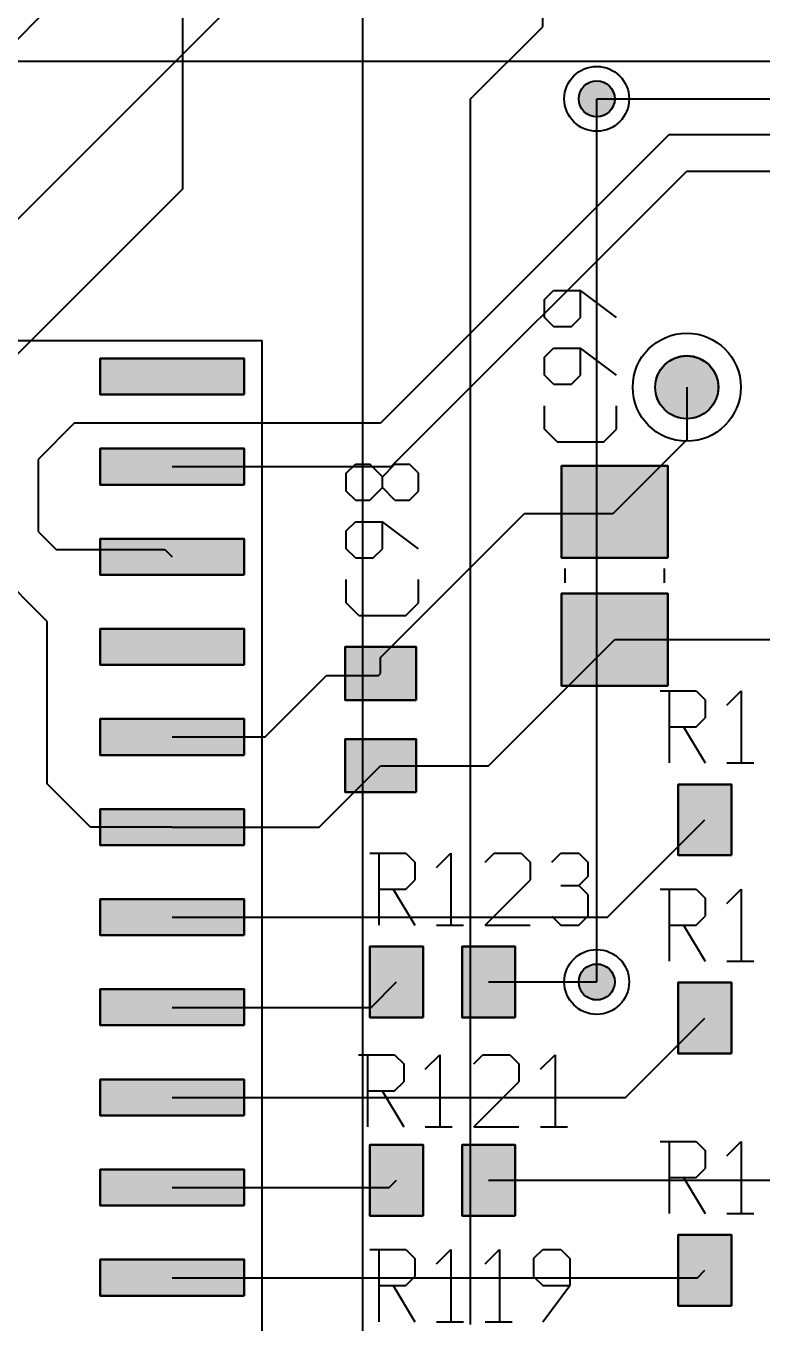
# Model space of a CAD drawing. Header units: millimetres. Extents: x 2 to 157, y 2 to 78.
# Drawn here: x 58.04 to 68.42, y 20.2 to 38.48 of the extents above; entities that cross this region are included whole.
import ezdxf

# ---------------------------------------------------------------- set-up
doc = ezdxf.new("R2010")
doc.units = ezdxf.units.MM
for name, color, linetype in [('bottom_copper', 7, 'Continuous'), ('drill_plated', 7, 'Continuous'), ('top_copper', 7, 'Continuous'), ('top_silk', 7, 'Continuous')]:
    doc.layers.add(name, color=color, linetype=linetype)

msp = doc.modelspace()

# ---------------------------------------------------------------- hatches: boundary and pattern name
at = {"layer": 'bottom_copper', "lineweight": 40}
for points in [[(66.34, 37.402), (66.325, 37.354), (66.302, 37.31), (66.27, 37.272), (66.232, 37.24), (66.188, 37.217), (66.14, 37.202), (66.091, 37.198), (66.041, 37.202), (65.994, 37.217), (65.95, 37.24), (65.911, 37.272), (65.88, 37.31), (65.856, 37.354), (65.842, 37.402), (65.837, 37.452), (65.842, 37.501), (65.856, 37.549), (65.88, 37.593), (65.911, 37.631), (65.95, 37.663), (65.994, 37.686), (66.041, 37.701), (66.091, 37.706), (66.14, 37.701), (66.188, 37.686), (66.232, 37.663), (66.27, 37.631), (66.302, 37.593), (66.325, 37.549), (66.34, 37.501), (66.345, 37.452), (66.34, 37.402)], [(67.797, 33.301), (67.771, 33.217), (67.73, 33.141), (67.675, 33.073), (67.608, 33.018), (67.531, 32.977), (67.448, 32.952), (67.361, 32.943), (67.274, 32.952), (67.191, 32.977), (67.114, 33.018), (67.046, 33.073), (66.991, 33.141), (66.95, 33.217), (66.925, 33.301), (66.916, 33.388), (66.925, 33.474), (66.95, 33.558), (66.991, 33.634), (67.046, 33.702), (67.114, 33.757), (67.191, 33.798), (67.274, 33.823), (67.361, 33.832), (67.448, 33.823), (67.531, 33.798), (67.608, 33.757), (67.675, 33.702), (67.73, 33.634), (67.771, 33.558), (67.797, 33.474), (67.805, 33.388), (67.797, 33.301)], [(66.34, 24.956), (66.325, 24.908), (66.302, 24.864), (66.27, 24.826), (66.232, 24.794), (66.188, 24.771), (66.14, 24.756), (66.091, 24.752), (66.041, 24.756), (65.994, 24.771), (65.95, 24.794), (65.911, 24.826), (65.88, 24.864), (65.856, 24.908), (65.842, 24.956), (65.837, 25.006), (65.842, 25.055), (65.856, 25.103), (65.88, 25.147), (65.911, 25.185), (65.95, 25.217), (65.994, 25.24), (66.041, 25.255), (66.091, 25.259), (66.14, 25.255), (66.188, 25.24), (66.232, 25.217), (66.27, 25.185), (66.302, 25.147), (66.325, 25.103), (66.34, 25.055), (66.345, 25.006), (66.34, 24.956)]]:
    msp.add_hatch(color=7, dxfattribs=at).paths.add_polyline_path(points, flags=0)
at = {"layer": 'drill_plated', "lineweight": 40}
for points in [[(66.34, 37.402), (66.325, 37.354), (66.302, 37.31), (66.27, 37.272), (66.232, 37.24), (66.188, 37.217), (66.14, 37.202), (66.091, 37.198), (66.041, 37.202), (65.994, 37.217), (65.95, 37.24), (65.911, 37.272), (65.88, 37.31), (65.856, 37.354), (65.842, 37.402), (65.837, 37.452), (65.842, 37.501), (65.856, 37.549), (65.88, 37.593), (65.911, 37.631), (65.95, 37.663), (65.994, 37.686), (66.041, 37.701), (66.091, 37.706), (66.14, 37.701), (66.188, 37.686), (66.232, 37.663), (66.27, 37.631), (66.302, 37.593), (66.325, 37.549), (66.34, 37.501), (66.345, 37.452), (66.34, 37.402)], [(67.797, 33.301), (67.771, 33.217), (67.73, 33.141), (67.675, 33.073), (67.608, 33.018), (67.531, 32.977), (67.448, 32.952), (67.361, 32.943), (67.274, 32.952), (67.191, 32.977), (67.114, 33.018), (67.046, 33.073), (66.991, 33.141), (66.95, 33.217), (66.925, 33.301), (66.916, 33.388), (66.925, 33.474), (66.95, 33.558), (66.991, 33.634), (67.046, 33.702), (67.114, 33.757), (67.191, 33.798), (67.274, 33.823), (67.361, 33.832), (67.448, 33.823), (67.531, 33.798), (67.608, 33.757), (67.675, 33.702), (67.73, 33.634), (67.771, 33.558), (67.797, 33.474), (67.805, 33.388), (67.797, 33.301)], [(66.34, 24.956), (66.325, 24.908), (66.302, 24.864), (66.27, 24.826), (66.232, 24.794), (66.188, 24.771), (66.14, 24.756), (66.091, 24.752), (66.041, 24.756), (65.994, 24.771), (65.95, 24.794), (65.911, 24.826), (65.88, 24.864), (65.856, 24.908), (65.842, 24.956), (65.837, 25.006), (65.842, 25.055), (65.856, 25.103), (65.88, 25.147), (65.911, 25.185), (65.95, 25.217), (65.994, 25.24), (66.041, 25.255), (66.091, 25.259), (66.14, 25.255), (66.188, 25.24), (66.232, 25.217), (66.27, 25.185), (66.302, 25.147), (66.325, 25.103), (66.34, 25.055), (66.345, 25.006), (66.34, 24.956)]]:
    msp.add_hatch(color=7, dxfattribs=at).paths.add_polyline_path(points, flags=0)
at = {"layer": 'top_copper', "lineweight": 40}
for points in [[(66.34, 37.402), (66.325, 37.354), (66.302, 37.31), (66.27, 37.272), (66.232, 37.24), (66.188, 37.217), (66.14, 37.202), (66.091, 37.198), (66.041, 37.202), (65.994, 37.217), (65.95, 37.24), (65.911, 37.272), (65.88, 37.31), (65.856, 37.354), (65.842, 37.402), (65.837, 37.452), (65.842, 37.501), (65.856, 37.549), (65.88, 37.593), (65.911, 37.631), (65.95, 37.663), (65.994, 37.686), (66.041, 37.701), (66.091, 37.706), (66.14, 37.701), (66.188, 37.686), (66.232, 37.663), (66.27, 37.631), (66.302, 37.593), (66.325, 37.549), (66.34, 37.501), (66.345, 37.452), (66.34, 37.402)], [(67.797, 33.301), (67.771, 33.217), (67.73, 33.141), (67.675, 33.073), (67.608, 33.018), (67.531, 32.977), (67.448, 32.952), (67.361, 32.943), (67.274, 32.952), (67.191, 32.977), (67.114, 33.018), (67.046, 33.073), (66.991, 33.141), (66.95, 33.217), (66.925, 33.301), (66.916, 33.388), (66.925, 33.474), (66.95, 33.558), (66.991, 33.634), (67.046, 33.702), (67.114, 33.757), (67.191, 33.798), (67.274, 33.823), (67.361, 33.832), (67.448, 33.823), (67.531, 33.798), (67.608, 33.757), (67.675, 33.702), (67.73, 33.634), (67.771, 33.558), (67.797, 33.474), (67.805, 33.388), (67.797, 33.301)], [(61.122, 33.285), (59.09, 33.285), (59.09, 33.792), (61.122, 33.792), (61.122, 33.285)], [(61.122, 32.014), (59.09, 32.014), (59.09, 32.523), (61.122, 32.523), (61.122, 32.014)], [(67.095, 30.981), (65.595, 30.981), (65.595, 32.281), (67.095, 32.281), (67.095, 30.981)], [(61.122, 30.744), (59.09, 30.744), (59.09, 31.253), (61.122, 31.253), (61.122, 30.744)], [(67.095, 29.181), (65.595, 29.181), (65.595, 30.482), (67.095, 30.482), (67.095, 29.181)], [(61.122, 29.474), (59.09, 29.474), (59.09, 29.983), (61.122, 29.983), (61.122, 29.474)], [(63.543, 28.979), (62.543, 28.979), (62.543, 29.728), (63.543, 29.728), (63.543, 28.979)], [(61.122, 28.204), (59.09, 28.204), (59.09, 28.712), (61.122, 28.712), (61.122, 28.204)], [(63.543, 27.679), (62.543, 27.679), (62.543, 28.428), (63.543, 28.428), (63.543, 27.679)], [(67.99, 26.792), (67.24, 26.792), (67.24, 27.791), (67.99, 27.791), (67.99, 26.792)], [(61.122, 26.934), (59.09, 26.934), (59.09, 27.442), (61.122, 27.442), (61.122, 26.934)], [(61.122, 25.665), (59.09, 25.665), (59.09, 26.172), (61.122, 26.172), (61.122, 25.665)], [(63.642, 24.506), (62.892, 24.506), (62.892, 25.505), (63.642, 25.505), (63.642, 24.506)], [(64.942, 24.506), (64.192, 24.506), (64.192, 25.505), (64.942, 25.505), (64.942, 24.506)], [(66.34, 24.956), (66.325, 24.908), (66.302, 24.864), (66.27, 24.826), (66.232, 24.794), (66.188, 24.771), (66.14, 24.756), (66.091, 24.752), (66.041, 24.756), (65.994, 24.771), (65.95, 24.794), (65.911, 24.826), (65.88, 24.864), (65.856, 24.908), (65.842, 24.956), (65.837, 25.006), (65.842, 25.055), (65.856, 25.103), (65.88, 25.147), (65.911, 25.185), (65.95, 25.217), (65.994, 25.24), (66.041, 25.255), (66.091, 25.259), (66.14, 25.255), (66.188, 25.24), (66.232, 25.217), (66.27, 25.185), (66.302, 25.147), (66.325, 25.103), (66.34, 25.055), (66.345, 25.006), (66.34, 24.956)], [(61.122, 24.395), (59.09, 24.395), (59.09, 24.902), (61.122, 24.902), (61.122, 24.395)], [(67.99, 23.998), (67.24, 23.998), (67.24, 24.997), (67.99, 24.997), (67.99, 23.998)], [(61.122, 23.125), (59.09, 23.125), (59.09, 23.633), (61.122, 23.633), (61.122, 23.125)], [(63.642, 21.712), (62.892, 21.712), (62.892, 22.711), (63.642, 22.711), (63.642, 21.712)], [(64.942, 21.712), (64.192, 21.712), (64.192, 22.711), (64.942, 22.711), (64.942, 21.712)], [(61.122, 21.855), (59.09, 21.855), (59.09, 22.363), (61.122, 22.363), (61.122, 21.855)], [(67.99, 20.442), (67.24, 20.442), (67.24, 21.441), (67.99, 21.441), (67.99, 20.442)], [(61.122, 20.584), (59.09, 20.584), (59.09, 21.093), (61.122, 21.093), (61.122, 20.584)]]:
    msp.add_hatch(color=7, dxfattribs=at).paths.add_polyline_path(points, flags=0)

# ---------------------------------------------------------------- linework, layer by layer
at = {"layer": 'bottom_copper', "color": 7, "lineweight": 40}
for p, q in [((65.329, 38.468), (65.329, 70.472)), ((60.249, 60.566), (60.249, 36.181)), ((62.789, 42.023), (62.789, 11.036)), ((64.313, 37.452), (65.329, 38.468)), ((64.313, 20.18), (64.313, 37.452)), ((66.091, 25.006), (66.091, 37.452)), ((60.249, 36.181), (57.455, 33.388))]:
    msp.add_line(p, q, dxfattribs=at)
for points in [[(66.34, 37.402), (66.325, 37.354), (66.302, 37.31), (66.27, 37.272), (66.232, 37.24), (66.188, 37.217), (66.14, 37.202), (66.091, 37.198), (66.041, 37.202), (65.994, 37.217), (65.95, 37.24), (65.911, 37.272), (65.88, 37.31), (65.856, 37.354), (65.842, 37.402), (65.837, 37.452), (65.842, 37.501), (65.856, 37.549), (65.88, 37.593), (65.911, 37.631), (65.95, 37.663), (65.994, 37.686), (66.041, 37.701), (66.091, 37.706), (66.14, 37.701), (66.188, 37.686), (66.232, 37.663), (66.27, 37.631), (66.302, 37.593), (66.325, 37.549), (66.34, 37.501), (66.345, 37.452), (66.34, 37.402)], [(67.797, 33.301), (67.771, 33.217), (67.73, 33.141), (67.675, 33.073), (67.608, 33.018), (67.531, 32.977), (67.448, 32.952), (67.361, 32.943), (67.274, 32.952), (67.191, 32.977), (67.114, 33.018), (67.046, 33.073), (66.991, 33.141), (66.95, 33.217), (66.925, 33.301), (66.916, 33.388), (66.925, 33.474), (66.95, 33.558), (66.991, 33.634), (67.046, 33.702), (67.114, 33.757), (67.191, 33.798), (67.274, 33.823), (67.361, 33.832), (67.448, 33.823), (67.531, 33.798), (67.608, 33.757), (67.675, 33.702), (67.73, 33.634), (67.771, 33.558), (67.797, 33.474), (67.805, 33.388), (67.797, 33.301)], [(66.34, 24.956), (66.325, 24.908), (66.302, 24.864), (66.27, 24.826), (66.232, 24.794), (66.188, 24.771), (66.14, 24.756), (66.091, 24.752), (66.041, 24.756), (65.994, 24.771), (65.95, 24.794), (65.911, 24.826), (65.88, 24.864), (65.856, 24.908), (65.842, 24.956), (65.837, 25.006), (65.842, 25.055), (65.856, 25.103), (65.88, 25.147), (65.911, 25.185), (65.95, 25.217), (65.994, 25.24), (66.041, 25.255), (66.091, 25.259), (66.14, 25.255), (66.188, 25.24), (66.232, 25.217), (66.27, 25.185), (66.302, 25.147), (66.325, 25.103), (66.34, 25.055), (66.345, 25.006), (66.34, 24.956)]]:
    msp.add_lwpolyline(points, close=True, dxfattribs=at)
for centre, major_axis in [((66.091, 37.452), (0.457, 0)), ((66.091, 37.452), (0.254, 0)), ((67.361, 33.388), (0.762, 0)), ((67.361, 33.388), (0.445, 0)), ((66.091, 25.006), (0.457, 0)), ((66.091, 25.006), (0.254, 0))]:
    msp.add_ellipse(centre, major_axis=major_axis, ratio=1, dxfattribs=at)
at = {"layer": 'drill_plated', "color": 7, "lineweight": 40}
for points in [[(66.34, 37.402), (66.325, 37.354), (66.302, 37.31), (66.27, 37.272), (66.232, 37.24), (66.188, 37.217), (66.14, 37.202), (66.091, 37.198), (66.041, 37.202), (65.994, 37.217), (65.95, 37.24), (65.911, 37.272), (65.88, 37.31), (65.856, 37.354), (65.842, 37.402), (65.837, 37.452), (65.842, 37.501), (65.856, 37.549), (65.88, 37.593), (65.911, 37.631), (65.95, 37.663), (65.994, 37.686), (66.041, 37.701), (66.091, 37.706), (66.14, 37.701), (66.188, 37.686), (66.232, 37.663), (66.27, 37.631), (66.302, 37.593), (66.325, 37.549), (66.34, 37.501), (66.345, 37.452), (66.34, 37.402)], [(67.797, 33.301), (67.771, 33.217), (67.73, 33.141), (67.675, 33.073), (67.608, 33.018), (67.531, 32.977), (67.448, 32.952), (67.361, 32.943), (67.274, 32.952), (67.191, 32.977), (67.114, 33.018), (67.046, 33.073), (66.991, 33.141), (66.95, 33.217), (66.925, 33.301), (66.916, 33.388), (66.925, 33.474), (66.95, 33.558), (66.991, 33.634), (67.046, 33.702), (67.114, 33.757), (67.191, 33.798), (67.274, 33.823), (67.361, 33.832), (67.448, 33.823), (67.531, 33.798), (67.608, 33.757), (67.675, 33.702), (67.73, 33.634), (67.771, 33.558), (67.797, 33.474), (67.805, 33.388), (67.797, 33.301)], [(66.34, 24.956), (66.325, 24.908), (66.302, 24.864), (66.27, 24.826), (66.232, 24.794), (66.188, 24.771), (66.14, 24.756), (66.091, 24.752), (66.041, 24.756), (65.994, 24.771), (65.95, 24.794), (65.911, 24.826), (65.88, 24.864), (65.856, 24.908), (65.842, 24.956), (65.837, 25.006), (65.842, 25.055), (65.856, 25.103), (65.88, 25.147), (65.911, 25.185), (65.95, 25.217), (65.994, 25.24), (66.041, 25.255), (66.091, 25.259), (66.14, 25.255), (66.188, 25.24), (66.232, 25.217), (66.27, 25.185), (66.302, 25.147), (66.325, 25.103), (66.34, 25.055), (66.345, 25.006), (66.34, 24.956)]]:
    msp.add_lwpolyline(points, close=True, dxfattribs=at)
for centre, major_axis in [((66.091, 37.452), (0.254, 0)), ((67.361, 33.388), (0.445, 0)), ((66.091, 25.006), (0.254, 0))]:
    msp.add_ellipse(centre, major_axis=major_axis, ratio=1, dxfattribs=at)
at = {"layer": 'top_copper', "color": 7, "lineweight": 40}
for p, q in [((55.559, 35.928), (58.885, 39.254)), ((57.591, 35.419), (61.425, 39.254)), ((66.091, 37.452), (77.267, 37.452)), ((67.107, 36.944), (63.043, 32.88)), ((78.029, 36.944), (67.107, 36.944)), ((63.194, 32.269), (67.361, 36.435)), ((67.361, 36.435), (77.267, 36.435)), ((59.09, 33.792), (59.09, 33.285)), ((61.122, 33.792), (59.09, 33.792)), ((61.122, 33.285), (61.122, 33.792)), ((59.09, 33.285), (61.122, 33.285)), ((67.361, 33.388), (67.361, 32.647)), ((58.725, 32.88), (58.217, 32.371)), ((63.043, 32.88), (58.725, 32.88)), ((67.361, 32.647), (66.323, 31.61)), ((58.217, 32.371), (58.217, 31.355)), ((59.09, 32.523), (59.09, 32.014)), ((61.122, 32.523), (59.09, 32.523)), ((61.122, 32.014), (61.122, 32.523)), ((60.106, 32.269), (63.194, 32.269)), ((65.595, 32.281), (65.595, 30.981)), ((67.095, 32.281), (65.595, 32.281)), ((67.095, 30.981), (67.095, 32.281)), ((59.09, 32.014), (61.122, 32.014)), ((66.323, 31.61), (66.345, 31.631)), ((63.043, 29.578), (65.075, 31.61)), ((65.075, 31.61), (66.323, 31.61)), ((58.344, 30.085), (57.074, 31.355)), ((58.217, 31.355), (58.471, 31.102)), ((58.471, 31.102), (60.003, 31.102)), ((59.09, 31.253), (59.09, 30.744)), ((61.122, 31.253), (59.09, 31.253)), ((60.003, 31.102), (60.106, 30.998)), ((61.122, 30.744), (61.122, 31.253)), ((65.595, 30.981), (67.095, 30.981)), ((59.09, 30.744), (61.122, 30.744)), ((65.595, 30.482), (65.595, 29.181)), ((67.095, 30.482), (65.595, 30.482)), ((67.095, 29.181), (67.095, 30.482)), ((58.344, 27.799), (58.344, 30.085)), ((59.09, 29.983), (59.09, 29.474)), ((61.122, 29.983), (59.09, 29.983)), ((61.122, 29.474), (61.122, 29.983)), ((64.567, 28.053), (66.345, 29.831)), ((66.345, 29.831), (71.933, 29.831)), ((62.543, 29.728), (62.543, 28.979)), ((63.543, 29.728), (62.543, 29.728)), ((63.543, 28.979), (63.543, 29.728)), ((59.09, 29.474), (61.122, 29.474)), ((63.043, 29.354), (63.043, 29.578)), ((61.416, 28.459), (62.281, 29.323)), ((62.281, 29.323), (63.013, 29.323)), ((63.013, 29.323), (63.043, 29.354)), ((65.595, 29.181), (67.095, 29.181)), ((62.543, 28.979), (63.543, 28.979)), ((59.09, 28.712), (59.09, 28.204)), ((61.122, 28.712), (59.09, 28.712)), ((61.122, 28.204), (61.122, 28.712)), ((60.106, 28.459), (61.416, 28.459)), ((62.543, 28.428), (62.543, 27.679)), ((63.543, 28.428), (62.543, 28.428)), ((63.543, 27.679), (63.543, 28.428)), ((59.09, 28.204), (61.122, 28.204)), ((62.178, 27.189), (63.043, 28.053)), ((63.043, 28.053), (64.567, 28.053)), ((58.955, 27.189), (58.344, 27.799)), ((67.99, 27.791), (67.24, 27.791)), ((67.24, 27.791), (67.24, 26.792)), ((67.99, 26.792), (67.99, 27.791)), ((62.543, 27.679), (63.543, 27.679)), ((59.09, 27.442), (59.09, 26.934)), ((61.122, 27.442), (59.09, 27.442)), ((61.122, 26.934), (61.122, 27.442)), ((66.242, 25.919), (67.615, 27.291)), ((60.106, 27.189), (58.955, 27.189)), ((60.106, 27.189), (62.178, 27.189)), ((59.09, 26.934), (61.122, 26.934)), ((67.24, 26.792), (67.99, 26.792)), ((59.09, 26.172), (59.09, 25.665)), ((61.122, 26.172), (59.09, 26.172)), ((61.122, 25.665), (61.122, 26.172)), ((60.106, 25.919), (66.242, 25.919)), ((59.09, 25.665), (61.122, 25.665)), ((63.642, 25.505), (62.892, 25.505)), ((62.892, 25.505), (62.892, 24.506)), ((63.642, 24.506), (63.642, 25.505)), ((64.942, 25.505), (64.192, 25.505)), ((64.192, 25.505), (64.192, 24.506)), ((64.942, 24.506), (64.942, 25.505)), ((59.09, 24.902), (59.09, 24.395)), ((61.122, 24.902), (59.09, 24.902)), ((61.122, 24.395), (61.122, 24.902)), ((62.91, 24.648), (63.267, 25.006)), ((64.567, 25.006), (66.091, 25.006)), ((67.99, 24.997), (67.24, 24.997)), ((67.24, 24.997), (67.24, 23.998)), ((67.99, 23.998), (67.99, 24.997)), ((60.106, 24.648), (62.91, 24.648)), ((62.892, 24.506), (63.642, 24.506)), ((64.192, 24.506), (64.942, 24.506)), ((66.496, 23.378), (67.615, 24.497)), ((59.09, 24.395), (61.122, 24.395)), ((67.24, 23.998), (67.99, 23.998)), ((59.09, 23.633), (59.09, 23.125)), ((61.122, 23.633), (59.09, 23.633)), ((61.122, 23.125), (61.122, 23.633)), ((60.106, 23.378), (66.496, 23.378)), ((59.09, 23.125), (61.122, 23.125)), ((63.642, 22.711), (62.892, 22.711)), ((62.892, 22.711), (62.892, 21.712)), ((63.642, 21.712), (63.642, 22.711)), ((64.942, 22.711), (64.192, 22.711)), ((64.192, 22.711), (64.192, 21.712)), ((64.942, 21.712), (64.942, 22.711)), ((59.09, 22.363), (59.09, 21.855)), ((61.122, 22.363), (59.09, 22.363)), ((61.122, 21.855), (61.122, 22.363)), ((63.164, 22.108), (63.267, 22.212)), ((64.567, 22.212), (135.179, 22.212)), ((60.106, 22.108), (63.164, 22.108)), ((59.09, 21.855), (61.122, 21.855)), ((62.892, 21.712), (63.642, 21.712)), ((64.192, 21.712), (64.942, 21.712)), ((67.99, 21.441), (67.24, 21.441)), ((67.24, 21.441), (67.24, 20.442)), ((67.99, 20.442), (67.99, 21.441)), ((59.09, 21.093), (59.09, 20.584)), ((61.122, 21.093), (59.09, 21.093)), ((61.122, 20.584), (61.122, 21.093)), ((67.512, 20.838), (67.615, 20.942)), ((60.106, 20.838), (67.512, 20.838)), ((59.09, 20.584), (61.122, 20.584)), ((67.24, 20.442), (67.99, 20.442))]:
    msp.add_line(p, q, dxfattribs=at)
for points in [[(66.34, 37.402), (66.325, 37.354), (66.302, 37.31), (66.27, 37.272), (66.232, 37.24), (66.188, 37.217), (66.14, 37.202), (66.091, 37.198), (66.041, 37.202), (65.994, 37.217), (65.95, 37.24), (65.911, 37.272), (65.88, 37.31), (65.856, 37.354), (65.842, 37.402), (65.837, 37.452), (65.842, 37.501), (65.856, 37.549), (65.88, 37.593), (65.911, 37.631), (65.95, 37.663), (65.994, 37.686), (66.041, 37.701), (66.091, 37.706), (66.14, 37.701), (66.188, 37.686), (66.232, 37.663), (66.27, 37.631), (66.302, 37.593), (66.325, 37.549), (66.34, 37.501), (66.345, 37.452), (66.34, 37.402)], [(67.797, 33.301), (67.771, 33.217), (67.73, 33.141), (67.675, 33.073), (67.608, 33.018), (67.531, 32.977), (67.448, 32.952), (67.361, 32.943), (67.274, 32.952), (67.191, 32.977), (67.114, 33.018), (67.046, 33.073), (66.991, 33.141), (66.95, 33.217), (66.925, 33.301), (66.916, 33.388), (66.925, 33.474), (66.95, 33.558), (66.991, 33.634), (67.046, 33.702), (67.114, 33.757), (67.191, 33.798), (67.274, 33.823), (67.361, 33.832), (67.448, 33.823), (67.531, 33.798), (67.608, 33.757), (67.675, 33.702), (67.73, 33.634), (67.771, 33.558), (67.797, 33.474), (67.805, 33.388), (67.797, 33.301)], [(61.122, 33.285), (59.09, 33.285), (59.09, 33.792), (61.122, 33.792), (61.122, 33.285)], [(61.122, 32.014), (59.09, 32.014), (59.09, 32.523), (61.122, 32.523), (61.122, 32.014)], [(67.095, 30.981), (65.595, 30.981), (65.595, 32.281), (67.095, 32.281), (67.095, 30.981)], [(61.122, 30.744), (59.09, 30.744), (59.09, 31.253), (61.122, 31.253), (61.122, 30.744)], [(67.095, 29.181), (65.595, 29.181), (65.595, 30.482), (67.095, 30.482), (67.095, 29.181)], [(61.122, 29.474), (59.09, 29.474), (59.09, 29.983), (61.122, 29.983), (61.122, 29.474)], [(63.543, 28.979), (62.543, 28.979), (62.543, 29.728), (63.543, 29.728), (63.543, 28.979)], [(61.122, 28.204), (59.09, 28.204), (59.09, 28.712), (61.122, 28.712), (61.122, 28.204)], [(63.543, 27.679), (62.543, 27.679), (62.543, 28.428), (63.543, 28.428), (63.543, 27.679)], [(67.99, 26.792), (67.24, 26.792), (67.24, 27.791), (67.99, 27.791), (67.99, 26.792)], [(61.122, 26.934), (59.09, 26.934), (59.09, 27.442), (61.122, 27.442), (61.122, 26.934)], [(61.122, 25.665), (59.09, 25.665), (59.09, 26.172), (61.122, 26.172), (61.122, 25.665)], [(63.642, 24.506), (62.892, 24.506), (62.892, 25.505), (63.642, 25.505), (63.642, 24.506)], [(64.942, 24.506), (64.192, 24.506), (64.192, 25.505), (64.942, 25.505), (64.942, 24.506)], [(66.34, 24.956), (66.325, 24.908), (66.302, 24.864), (66.27, 24.826), (66.232, 24.794), (66.188, 24.771), (66.14, 24.756), (66.091, 24.752), (66.041, 24.756), (65.994, 24.771), (65.95, 24.794), (65.911, 24.826), (65.88, 24.864), (65.856, 24.908), (65.842, 24.956), (65.837, 25.006), (65.842, 25.055), (65.856, 25.103), (65.88, 25.147), (65.911, 25.185), (65.95, 25.217), (65.994, 25.24), (66.041, 25.255), (66.091, 25.259), (66.14, 25.255), (66.188, 25.24), (66.232, 25.217), (66.27, 25.185), (66.302, 25.147), (66.325, 25.103), (66.34, 25.055), (66.345, 25.006), (66.34, 24.956)], [(61.122, 24.395), (59.09, 24.395), (59.09, 24.902), (61.122, 24.902), (61.122, 24.395)], [(67.99, 23.998), (67.24, 23.998), (67.24, 24.997), (67.99, 24.997), (67.99, 23.998)], [(61.122, 23.125), (59.09, 23.125), (59.09, 23.633), (61.122, 23.633), (61.122, 23.125)], [(63.642, 21.712), (62.892, 21.712), (62.892, 22.711), (63.642, 22.711), (63.642, 21.712)], [(64.942, 21.712), (64.192, 21.712), (64.192, 22.711), (64.942, 22.711), (64.942, 21.712)], [(61.122, 21.855), (59.09, 21.855), (59.09, 22.363), (61.122, 22.363), (61.122, 21.855)], [(67.99, 20.442), (67.24, 20.442), (67.24, 21.441), (67.99, 21.441), (67.99, 20.442)], [(61.122, 20.584), (59.09, 20.584), (59.09, 21.093), (61.122, 21.093), (61.122, 20.584)]]:
    msp.add_lwpolyline(points, close=True, dxfattribs=at)
for centre, major_axis in [((66.091, 37.452), (0.457, 0)), ((66.091, 37.452), (0.254, 0)), ((67.361, 33.388), (0.762, 0)), ((67.361, 33.388), (0.445, 0)), ((66.091, 25.006), (0.457, 0)), ((66.091, 25.006), (0.254, 0))]:
    msp.add_ellipse(centre, major_axis=major_axis, ratio=1, dxfattribs=at)
at = {"layer": 'top_silk', "color": 7, "lineweight": 40}
for p, q in [((37.295, 37.983), (83.015, 37.983)), ((65.355, 34.624), (65.481, 34.751)), ((65.481, 34.751), (65.862, 34.751)), ((66.371, 34.37), (65.862, 34.751)), ((65.862, 34.37), (65.862, 34.751)), ((65.355, 34.37), (65.355, 34.624)), ((65.481, 34.243), (65.355, 34.37)), ((65.736, 34.243), (65.862, 34.37)), ((65.481, 34.243), (65.736, 34.243)), ((49.057, 34.047), (61.376, 34.047)), ((61.376, 16.52), (61.376, 34.047)), ((65.355, 33.811), (65.481, 33.938)), ((65.481, 33.938), (65.862, 33.938)), ((66.371, 33.557), (65.862, 33.938)), ((65.862, 33.557), (65.862, 33.938)), ((65.355, 33.557), (65.355, 33.811)), ((65.481, 33.43), (65.355, 33.557)), ((65.736, 33.43), (65.862, 33.557)), ((65.481, 33.43), (65.736, 33.43)), ((65.355, 32.795), (65.355, 33.125)), ((66.371, 32.795), (66.371, 33.125)), ((65.532, 32.617), (65.355, 32.795)), ((66.193, 32.617), (66.371, 32.795)), ((65.532, 32.617), (66.193, 32.617)), ((62.56, 32.176), (62.688, 32.303)), ((62.56, 31.922), (62.56, 32.176)), ((62.688, 32.303), (62.891, 32.303)), ((63.069, 32.125), (62.891, 32.303)), ((63.069, 32.125), (63.246, 32.303)), ((63.246, 32.303), (63.45, 32.303)), ((63.577, 32.176), (63.45, 32.303)), ((63.577, 31.922), (63.577, 32.176)), ((63.069, 31.973), (63.069, 32.125)), ((62.688, 31.795), (62.56, 31.922)), ((62.891, 31.795), (63.069, 31.973)), ((63.246, 31.795), (63.069, 31.973)), ((63.45, 31.795), (63.577, 31.922)), ((62.688, 31.795), (62.891, 31.795)), ((63.246, 31.795), (63.45, 31.795)), ((62.56, 31.363), (62.688, 31.49)), ((62.688, 31.49), (63.069, 31.49)), ((63.577, 31.109), (63.069, 31.49)), ((63.069, 31.109), (63.069, 31.49)), ((62.56, 31.109), (62.56, 31.363)), ((62.688, 30.982), (62.56, 31.109)), ((62.941, 30.982), (63.069, 31.109)), ((62.688, 30.982), (62.941, 30.982)), ((65.645, 30.632), (65.645, 30.831)), ((67.045, 30.632), (67.045, 30.831)), ((62.56, 30.347), (62.56, 30.677)), ((63.577, 30.347), (63.577, 30.677)), ((62.738, 30.169), (62.56, 30.347)), ((63.399, 30.169), (63.577, 30.347)), ((62.738, 30.169), (63.399, 30.169)), ((66.984, 29.108), (67.492, 29.108)), ((67.111, 29.108), (67.111, 28.092)), ((67.492, 29.108), (67.619, 28.981)), ((67.924, 28.905), (68.127, 29.108)), ((68.127, 29.108), (68.127, 28.092)), ((67.619, 28.981), (67.619, 28.727)), ((67.492, 28.6), (67.619, 28.727)), ((67.111, 28.6), (67.492, 28.6)), ((67.315, 28.6), (67.619, 28.092)), ((67.924, 28.092), (68.305, 28.092)), ((62.89, 26.822), (63.398, 26.822)), ((63.017, 26.822), (63.017, 25.806)), ((63.398, 26.822), (63.525, 26.695)), ((63.525, 26.695), (63.525, 26.441)), ((63.83, 26.619), (64.033, 26.822)), ((64.033, 26.822), (64.033, 25.806)), ((64.516, 26.695), (64.643, 26.822)), ((64.643, 26.822), (65.024, 26.822)), ((65.024, 26.822), (65.151, 26.695)), ((65.151, 26.695), (65.151, 26.441)), ((65.456, 26.695), (65.583, 26.822)), ((65.583, 26.822), (65.837, 26.822)), ((65.837, 26.822), (65.964, 26.695)), ((65.964, 26.695), (65.964, 26.492)), ((63.398, 26.314), (63.525, 26.441)), ((64.516, 25.806), (65.151, 26.441)), ((65.583, 26.365), (65.837, 26.365)), ((65.964, 26.492), (65.837, 26.365)), ((65.964, 26.238), (65.837, 26.365)), ((63.017, 26.314), (63.398, 26.314)), ((63.221, 26.314), (63.525, 25.806)), ((65.964, 26.238), (65.964, 25.933)), ((66.984, 26.314), (67.492, 26.314)), ((67.111, 26.314), (67.111, 25.298)), ((67.492, 26.314), (67.619, 26.187)), ((67.619, 26.187), (67.619, 25.933)), ((67.924, 26.111), (68.127, 26.314)), ((68.127, 26.314), (68.127, 25.298)), ((63.83, 25.806), (64.211, 25.806)), ((64.516, 25.806), (65.151, 25.806)), ((65.456, 25.933), (65.583, 25.806)), ((65.583, 25.806), (65.837, 25.806)), ((65.837, 25.806), (65.964, 25.933)), ((67.111, 25.806), (67.492, 25.806)), ((67.315, 25.806), (67.619, 25.298)), ((67.492, 25.806), (67.619, 25.933)), ((67.924, 25.298), (68.305, 25.298)), ((62.734, 23.98), (63.242, 23.98)), ((62.861, 23.98), (62.861, 22.964)), ((63.242, 23.98), (63.37, 23.853)), ((63.674, 23.777), (63.877, 23.98)), ((63.877, 23.98), (63.877, 22.964)), ((64.36, 23.853), (64.487, 23.98)), ((64.487, 23.98), (64.868, 23.98)), ((64.868, 23.98), (64.995, 23.853)), ((65.3, 23.777), (65.503, 23.98)), ((65.503, 23.98), (65.503, 22.964)), ((63.37, 23.853), (63.37, 23.599)), ((64.995, 23.853), (64.995, 23.599)), ((63.242, 23.472), (63.37, 23.599)), ((64.36, 22.964), (64.995, 23.599)), ((62.861, 23.472), (63.242, 23.472)), ((63.065, 23.472), (63.37, 22.964)), ((63.674, 22.964), (64.055, 22.964)), ((64.36, 22.964), (64.995, 22.964)), ((65.3, 22.964), (65.681, 22.964)), ((66.984, 22.758), (67.492, 22.758)), ((67.111, 22.758), (67.111, 21.742)), ((67.492, 22.758), (67.619, 22.631)), ((67.924, 22.555), (68.127, 22.758)), ((68.127, 22.758), (68.127, 21.742)), ((67.619, 22.631), (67.619, 22.377)), ((67.492, 22.25), (67.619, 22.377)), ((67.111, 22.25), (67.492, 22.25)), ((67.315, 22.25), (67.619, 21.742)), ((67.924, 21.742), (68.305, 21.742)), ((62.89, 21.234), (63.398, 21.234)), ((63.017, 21.234), (63.017, 20.218)), ((63.398, 21.234), (63.525, 21.107)), ((63.83, 21.031), (64.033, 21.234)), ((64.033, 21.234), (64.033, 20.218)), ((64.516, 21.031), (64.719, 21.234)), ((64.719, 21.234), (64.719, 20.218)), ((65.202, 21.107), (65.329, 21.234)), ((65.329, 21.234), (65.583, 21.234)), ((65.583, 21.234), (65.71, 21.107)), ((63.525, 21.107), (63.525, 20.853)), ((65.202, 21.107), (65.202, 20.853)), ((65.71, 21.107), (65.71, 20.726)), ((63.398, 20.726), (63.525, 20.853)), ((65.202, 20.853), (65.329, 20.726)), ((63.017, 20.726), (63.398, 20.726)), ((63.221, 20.726), (63.525, 20.218)), ((65.329, 20.218), (65.71, 20.726)), ((65.329, 20.726), (65.71, 20.726)), ((63.83, 20.218), (64.211, 20.218)), ((64.516, 20.218), (64.897, 20.218))]:
    msp.add_line(p, q, dxfattribs=at)

doc.saveas('drawing.dxf')
